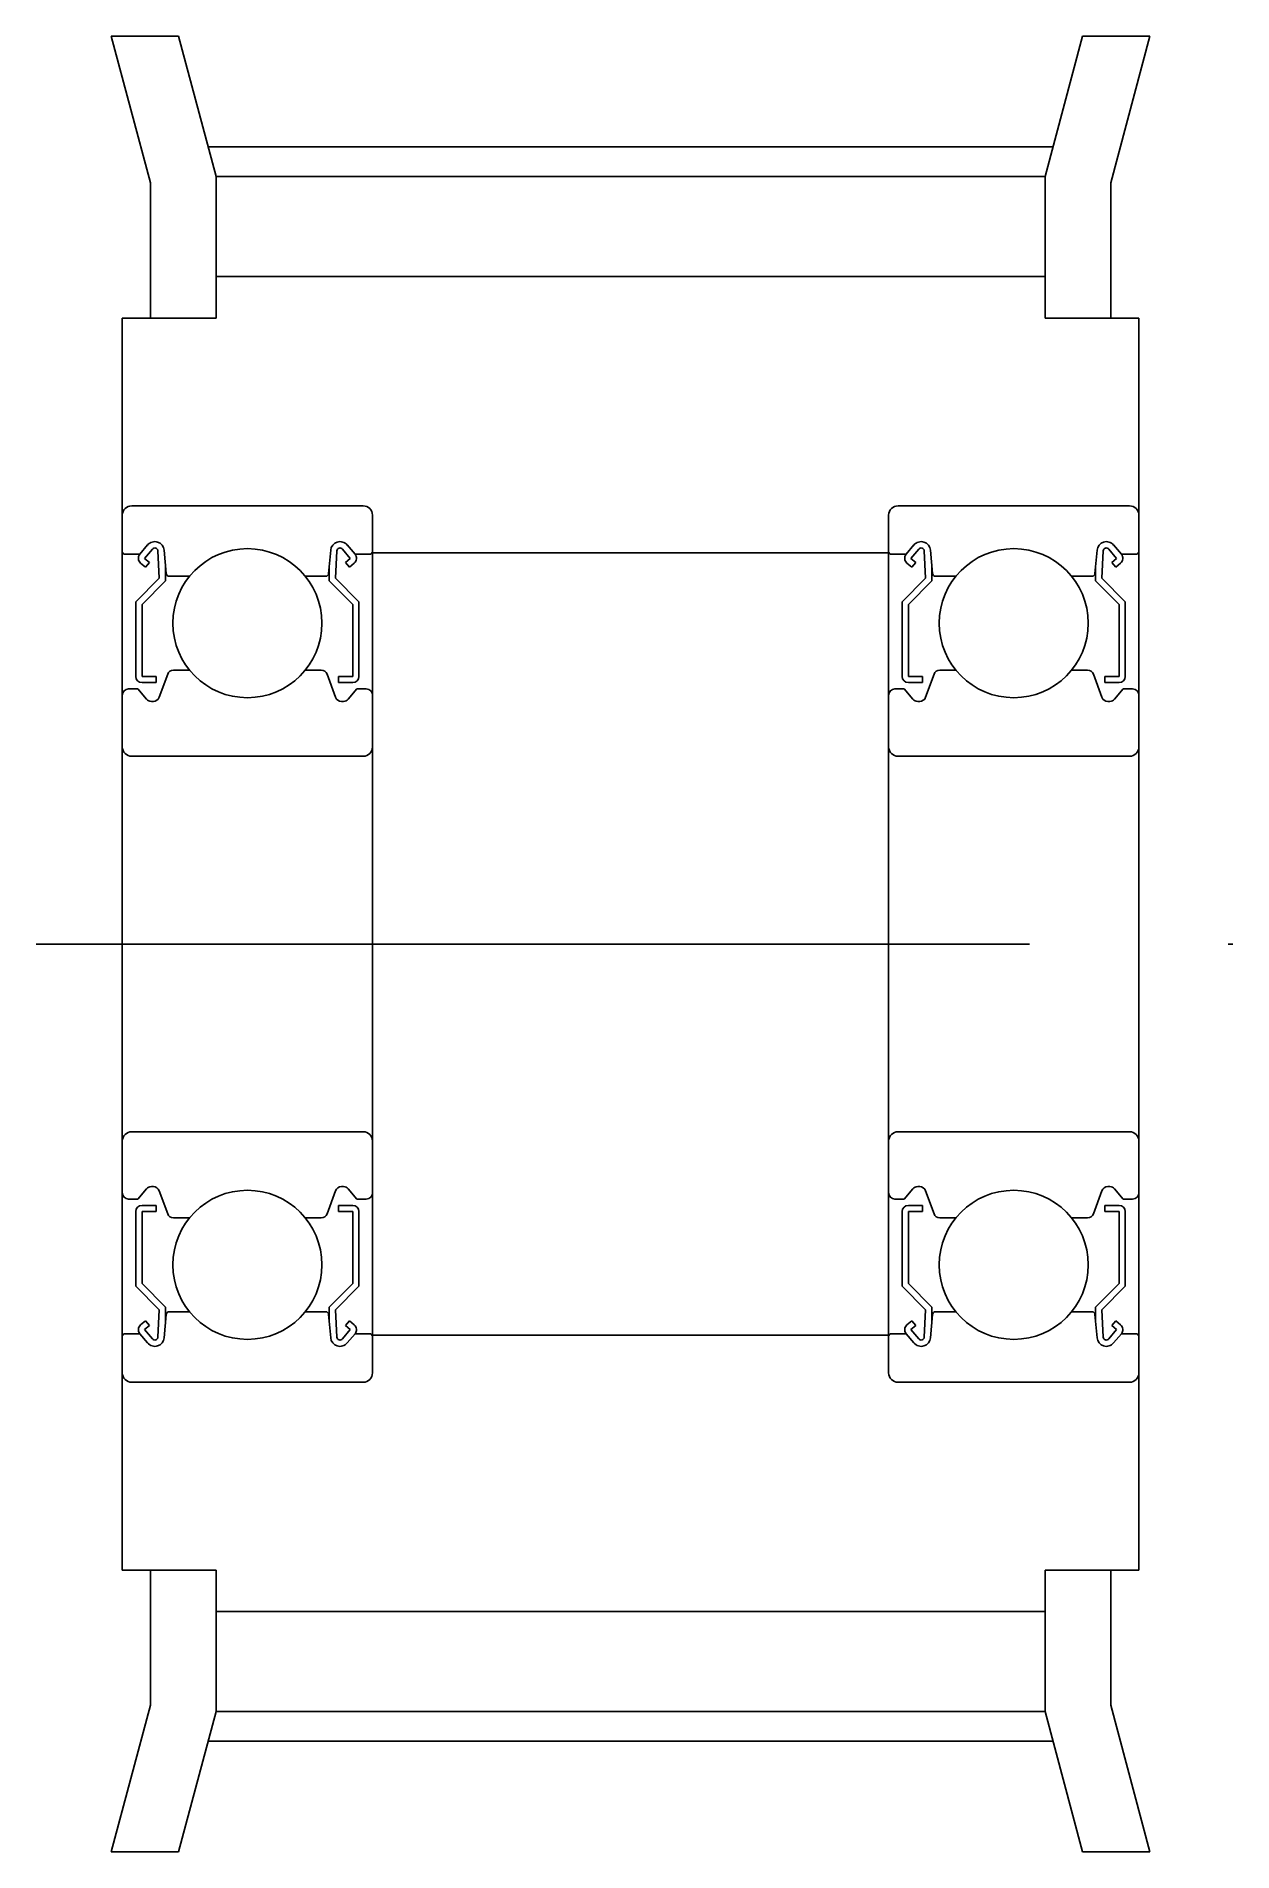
# Model space of a CAD drawing. Extents: x 52 to 256, y -18 to 93.
# Drawn here: x 217.7 to 256, y 34.9 to 92.9 of the extents above; entities outside this region: 2.
import ezdxf

# ---------------------------------------------------------------- set-up
doc = ezdxf.new("R2010")
doc.units = 0
doc.linetypes.add('CENTER', pattern=[50.8, 31.75, -6.35, 6.35, -6.35])
doc.layers.get('0').update_dxf_attribs({"linetype": 'CONTINUOUS'})
doc.layers.add('CENTER', color=1, linetype='CONTINUOUS')
doc.styles.get("Standard").update_dxf_attribs({"font": 'txt.shx', "bigfont": 'bigfont.shx'})

# ---------------------------------------------------------------- blocks, each defined once
blk = doc.blocks.new('*U2')
at = {"color": 7, "linetype": 'CONTINUOUS'}
blk.add_text('AHTFW16-AT10250 - 12', height=3, dxfattribs=at).set_placement((51.849, -2.483))
blk = doc.blocks.new('*U3')
at = {"color": 7, "linetype": 'CONTINUOUS'}
blk.add_text('AHTFW16-AT10250', height=3, dxfattribs=at).set_placement((51.834, -17.819))

msp = doc.modelspace()

# ---------------------------------------------------------------- linework, layer by layer
at = {"color": 7, "linetype": 'CONTINUOUS'}
for p, q in [((221.366, 88.196), (220.111, 92.881)), ((222.267, 92.881), (220.111, 92.881)), ((223.466, 88.406), (222.267, 92.881)), ((249.966, 88.406), (251.166, 92.881)), ((251.166, 92.881), (253.322, 92.881)), ((252.066, 88.196), (253.322, 92.881)), ((221.366, 83.881), (221.366, 88.196)), ((223.466, 88.406), (249.966, 88.406)), ((223.466, 83.881), (223.466, 88.406)), ((249.966, 83.881), (249.966, 88.406)), ((252.066, 83.881), (252.066, 88.196)), ((223.466, 85.206), (249.966, 85.206)), ((220.466, 83.881), (220.466, 43.881)), ((220.466, 83.881), (223.466, 83.881)), ((252.966, 83.881), (249.966, 83.881)), ((252.966, 83.881), (252.966, 43.881)), ((228.166, 77.881), (220.766, 77.881)), ((245.266, 77.881), (252.666, 77.881)), ((228.466, 77.581), (228.466, 50.181)), ((244.966, 77.581), (244.966, 50.181)), ((221.026, 76.331), (221.276, 76.629)), ((227.906, 76.331), (227.657, 76.629)), ((245.526, 76.331), (245.776, 76.629)), ((252.406, 76.331), (252.157, 76.629)), ((220.566, 76.331), (221.026, 76.331)), ((221.204, 75.921), (221.051, 76.049)), ((221.179, 76.202), (221.43, 76.501)), ((221.332, 76.074), (221.179, 76.202)), ((221.204, 75.921), (221.332, 76.074)), ((221.606, 76.441), (221.649, 75.564)), ((221.805, 76.462), (221.869, 75.723)), ((227.128, 76.462), (227.063, 75.723)), ((227.327, 76.441), (227.283, 75.564)), ((227.753, 76.202), (227.503, 76.501)), ((227.6, 76.074), (227.753, 76.202)), ((227.728, 75.921), (227.6, 76.074)), ((227.728, 75.921), (227.882, 76.049)), ((228.366, 76.331), (227.906, 76.331)), ((228.466, 76.381), (244.966, 76.381)), ((245.066, 76.331), (245.526, 76.331)), ((245.704, 75.921), (245.551, 76.049)), ((245.679, 76.202), (245.93, 76.501)), ((245.832, 76.074), (245.679, 76.202)), ((245.704, 75.921), (245.832, 76.074)), ((246.106, 76.441), (246.149, 75.564)), ((246.305, 76.462), (246.369, 75.723)), ((251.628, 76.462), (251.563, 75.723)), ((251.827, 76.441), (251.783, 75.564)), ((252.253, 76.202), (252.003, 76.501)), ((252.1, 76.074), (252.253, 76.202)), ((252.228, 75.921), (252.1, 76.074)), ((252.228, 75.921), (252.382, 76.049)), ((252.866, 76.331), (252.406, 76.331)), ((221.649, 75.564), (220.899, 74.814)), ((221.849, 75.481), (221.099, 74.731)), ((221.849, 75.951), (221.849, 75.481)), ((221.969, 75.631), (222.617, 75.631)), ((226.964, 75.631), (226.316, 75.631)), ((227.083, 75.951), (227.083, 75.481)), ((227.083, 75.481), (227.833, 74.731)), ((227.283, 75.564), (228.033, 74.814)), ((246.149, 75.564), (245.399, 74.814)), ((246.349, 75.481), (245.599, 74.731)), ((246.349, 75.951), (246.349, 75.481)), ((246.469, 75.631), (247.117, 75.631)), ((251.464, 75.631), (250.816, 75.631)), ((251.583, 75.951), (251.583, 75.481)), ((251.583, 75.481), (252.333, 74.731)), ((251.783, 75.564), (252.533, 74.814)), ((220.899, 74.814), (220.899, 72.431)), ((221.099, 74.731), (221.099, 72.431)), ((227.833, 74.731), (227.833, 72.431)), ((228.033, 74.814), (228.033, 72.431)), ((245.399, 74.814), (245.399, 72.431)), ((245.599, 74.731), (245.599, 72.431)), ((252.333, 74.731), (252.333, 72.431)), ((252.533, 74.814), (252.533, 72.431)), ((222.105, 72.631), (222.617, 72.631)), ((226.828, 72.631), (226.316, 72.631)), ((246.605, 72.631), (247.117, 72.631)), ((251.328, 72.631), (250.816, 72.631)), ((220.666, 72.031), (220.966, 72.031)), ((220.966, 72.031), (221.242, 71.703)), ((221.549, 72.431), (221.099, 72.431)), ((221.099, 72.231), (221.549, 72.231)), ((221.549, 72.231), (221.549, 72.431)), ((221.648, 71.763), (221.917, 72.5)), ((227.285, 71.763), (227.016, 72.5)), ((227.383, 72.231), (227.383, 72.431)), ((227.383, 72.431), (227.833, 72.431)), ((227.833, 72.231), (227.383, 72.231)), ((227.966, 72.031), (227.691, 71.703)), ((228.266, 72.031), (227.966, 72.031)), ((245.166, 72.031), (245.466, 72.031)), ((245.466, 72.031), (245.742, 71.703)), ((246.049, 72.431), (245.599, 72.431)), ((245.599, 72.231), (246.049, 72.231)), ((246.049, 72.231), (246.049, 72.431)), ((246.148, 71.763), (246.417, 72.5)), ((251.785, 71.763), (251.516, 72.5)), ((251.883, 72.431), (252.333, 72.431)), ((251.883, 72.231), (251.883, 72.431)), ((252.333, 72.231), (251.883, 72.231)), ((252.466, 72.031), (252.191, 71.703)), ((252.766, 72.031), (252.466, 72.031)), ((221.395, 71.631), (221.46, 71.631)), ((227.538, 71.631), (227.473, 71.631)), ((245.895, 71.631), (245.96, 71.631)), ((252.038, 71.631), (251.973, 71.631)), ((228.166, 69.881), (220.766, 69.881)), ((245.266, 69.881), (252.666, 69.881)), ((228.166, 57.881), (220.766, 57.881)), ((245.266, 57.881), (252.666, 57.881)), ((220.666, 55.731), (220.966, 55.731)), ((220.966, 55.731), (221.242, 56.06)), ((221.395, 56.131), (221.46, 56.131)), ((221.648, 56), (221.917, 55.263)), ((227.285, 56), (227.016, 55.263)), ((227.538, 56.131), (227.473, 56.131)), ((227.966, 55.731), (227.691, 56.06)), ((228.266, 55.731), (227.966, 55.731)), ((245.166, 55.731), (245.466, 55.731)), ((245.466, 55.731), (245.742, 56.06)), ((245.895, 56.131), (245.96, 56.131)), ((246.148, 56), (246.417, 55.263)), ((251.785, 56), (251.516, 55.263)), ((252.038, 56.131), (251.973, 56.131)), ((252.466, 55.731), (252.191, 56.06)), ((252.766, 55.731), (252.466, 55.731)), ((220.899, 52.948), (220.899, 55.331)), ((221.099, 55.531), (221.549, 55.531)), ((221.099, 53.031), (221.099, 55.331)), ((221.549, 55.331), (221.099, 55.331)), ((221.549, 55.531), (221.549, 55.331)), ((222.105, 55.131), (222.617, 55.131)), ((226.828, 55.131), (226.316, 55.131)), ((227.383, 55.531), (227.383, 55.331)), ((227.833, 55.531), (227.383, 55.531)), ((227.383, 55.331), (227.833, 55.331)), ((227.833, 53.031), (227.833, 55.331)), ((228.033, 52.948), (228.033, 55.331)), ((245.399, 52.948), (245.399, 55.331)), ((245.599, 55.531), (246.049, 55.531)), ((246.049, 55.331), (245.599, 55.331)), ((245.599, 53.031), (245.599, 55.331)), ((246.049, 55.531), (246.049, 55.331)), ((246.605, 55.131), (247.117, 55.131)), ((251.328, 55.131), (250.816, 55.131)), ((251.883, 55.531), (251.883, 55.331)), ((252.333, 55.531), (251.883, 55.531)), ((251.883, 55.331), (252.333, 55.331)), ((252.333, 53.031), (252.333, 55.331)), ((252.533, 52.948), (252.533, 55.331)), ((221.649, 52.198), (220.899, 52.948)), ((221.849, 52.281), (221.099, 53.031)), ((227.083, 52.281), (227.833, 53.031)), ((227.283, 52.198), (228.033, 52.948)), ((246.149, 52.198), (245.399, 52.948)), ((246.349, 52.281), (245.599, 53.031)), ((251.583, 52.281), (252.333, 53.031)), ((251.783, 52.198), (252.533, 52.948)), ((221.849, 51.811), (221.849, 52.281)), ((227.083, 51.811), (227.083, 52.281)), ((246.349, 51.811), (246.349, 52.281)), ((251.583, 51.811), (251.583, 52.281)), ((221.204, 51.841), (221.051, 51.713)), ((221.332, 51.688), (221.179, 51.56)), ((221.204, 51.841), (221.332, 51.688)), ((221.606, 51.321), (221.649, 52.198)), ((221.805, 51.3), (221.869, 52.04)), ((221.969, 52.131), (222.617, 52.131)), ((226.964, 52.131), (226.316, 52.131)), ((227.128, 51.3), (227.063, 52.04)), ((227.327, 51.321), (227.283, 52.198)), ((227.728, 51.841), (227.6, 51.688)), ((227.6, 51.688), (227.753, 51.56)), ((227.728, 51.841), (227.882, 51.713)), ((245.704, 51.841), (245.551, 51.713)), ((245.832, 51.688), (245.679, 51.56)), ((245.704, 51.841), (245.832, 51.688)), ((246.106, 51.321), (246.149, 52.198)), ((246.305, 51.3), (246.369, 52.04)), ((246.469, 52.131), (247.117, 52.131)), ((251.464, 52.131), (250.816, 52.131)), ((251.628, 51.3), (251.563, 52.04)), ((251.827, 51.321), (251.783, 52.198)), ((252.228, 51.841), (252.1, 51.688)), ((252.1, 51.688), (252.253, 51.56)), ((252.228, 51.841), (252.382, 51.713)), ((220.566, 51.431), (221.026, 51.431)), ((221.026, 51.431), (221.276, 51.134)), ((221.179, 51.56), (221.43, 51.262)), ((227.753, 51.56), (227.503, 51.262)), ((227.906, 51.431), (227.657, 51.134)), ((228.366, 51.431), (227.906, 51.431)), ((228.466, 51.381), (244.966, 51.381)), ((245.066, 51.431), (245.526, 51.431)), ((245.526, 51.431), (245.776, 51.134)), ((245.679, 51.56), (245.93, 51.262)), ((252.253, 51.56), (252.003, 51.262)), ((252.406, 51.431), (252.157, 51.134)), ((252.866, 51.431), (252.406, 51.431)), ((228.166, 49.881), (220.766, 49.881)), ((245.266, 49.881), (252.666, 49.881)), ((220.466, 43.881), (223.466, 43.881)), ((221.366, 43.881), (221.366, 39.567)), ((223.466, 43.881), (223.466, 39.356)), ((249.966, 43.881), (249.966, 39.356)), ((252.966, 43.881), (249.966, 43.881)), ((252.066, 43.881), (252.066, 39.567)), ((223.466, 42.556), (249.966, 42.556)), ((221.366, 39.567), (220.111, 34.881)), ((252.066, 39.567), (253.322, 34.881)), ((223.466, 39.356), (222.267, 34.881)), ((223.466, 39.356), (249.966, 39.356)), ((249.966, 39.356), (251.166, 34.881)), ((222.267, 34.881), (220.111, 34.881)), ((251.166, 34.881), (253.322, 34.881))]:
    msp.add_line(p, q, dxfattribs=at)
for centre in [(224.466, 74.131), (248.966, 74.131), (224.466, 53.631), (248.966, 53.631)]:
    msp.add_circle(centre, 2.381, dxfattribs=at)
for centre, radius, start, end in [((220.766, 77.581), 0.3, 90, 180), ((228.166, 77.581), 0.3, 360, 90), ((245.266, 77.581), 0.3, 90, 180), ((252.666, 77.581), 0.3, 0, 90), ((221.506, 76.436), 0.3, 4.99676, 140.00197), ((227.427, 76.436), 0.3, 39.99803, 175.00324), ((246.006, 76.436), 0.3, 4.99676, 140.00197), ((251.927, 76.436), 0.3, 39.99803, 175.00324), ((220.566, 76.431), 0.1, 180, 270), ((221.18, 76.203), 0.2, 140.00197, 230.08631), ((221.506, 76.436), 0.1, 2.81979, 140.00215), ((227.427, 76.436), 0.1, 39.99785, 177.18021), ((227.753, 76.203), 0.2, 309.91369, 39.99803), ((228.366, 76.431), 0.1, 270, 360), ((245.066, 76.431), 0.1, 180, 270), ((245.68, 76.203), 0.2, 140.00197, 230.08631), ((246.006, 76.436), 0.1, 2.81979, 140.00215), ((251.927, 76.436), 0.1, 39.99785, 177.18021), ((252.253, 76.203), 0.2, 309.91369, 39.99803), ((252.866, 76.431), 0.1, 270, 0), ((221.969, 75.731), 0.1, 184.99676, 269.99912), ((226.964, 75.731), 0.1, 270.00088, 355.00324), ((246.469, 75.731), 0.1, 184.99676, 269.99912), ((251.464, 75.731), 0.1, 270.00088, 355.00324), ((222.105, 72.431), 0.2, 90, 159.99165), ((226.828, 72.431), 0.2, 20.00835, 90), ((246.605, 72.431), 0.2, 90, 159.99165), ((251.328, 72.431), 0.2, 20.00835, 90), ((220.666, 71.831), 0.2, 90, 180), ((221.099, 72.431), 0.2, 180, 270), ((227.833, 72.431), 0.2, 270, 360), ((228.266, 71.831), 0.2, 360, 90), ((245.166, 71.831), 0.2, 90, 180), ((245.599, 72.431), 0.2, 180, 270), ((252.333, 72.431), 0.2, 270, 0), ((252.766, 71.831), 0.2, 0, 90), ((221.395, 71.831), 0.2, 219.9952, 270), ((221.46, 71.831), 0.2, 270, 339.99165), ((227.473, 71.831), 0.2, 200.00835, 270), ((227.538, 71.831), 0.2, 270, 320.0048), ((245.895, 71.831), 0.2, 219.9952, 270), ((245.96, 71.831), 0.2, 270, 339.99165), ((251.973, 71.831), 0.2, 200.00835, 270), ((252.038, 71.831), 0.2, 270, 320.0048), ((220.766, 70.181), 0.3, 180, 270), ((228.166, 70.181), 0.3, 270, 360), ((245.266, 70.181), 0.3, 180, 270), ((252.666, 70.181), 0.3, 270, 0), ((220.766, 57.581), 0.3, 90, 180), ((228.166, 57.581), 0.3, 0, 90), ((245.266, 57.581), 0.3, 90, 180), ((252.666, 57.581), 0.3, 0, 90), ((220.666, 55.931), 0.2, 180, 270), ((221.395, 55.931), 0.2, 90, 140.0048), ((221.46, 55.931), 0.2, 20.00835, 90), ((227.473, 55.931), 0.2, 90, 159.99165), ((227.538, 55.931), 0.2, 39.9952, 90), ((228.266, 55.931), 0.2, 270, 0), ((245.166, 55.931), 0.2, 180, 270), ((245.895, 55.931), 0.2, 90, 140.0048), ((245.96, 55.931), 0.2, 20.00835, 90), ((251.973, 55.931), 0.2, 90, 159.99165), ((252.038, 55.931), 0.2, 39.9952, 90), ((252.766, 55.931), 0.2, 270, 0), ((221.099, 55.331), 0.2, 90, 180), ((222.105, 55.331), 0.2, 200.00835, 270), ((226.828, 55.331), 0.2, 270, 339.99165), ((227.833, 55.331), 0.2, 0, 90), ((245.599, 55.331), 0.2, 90, 180), ((246.605, 55.331), 0.2, 200.00835, 270), ((251.328, 55.331), 0.2, 270, 339.99165), ((252.333, 55.331), 0.2, 0, 90), ((221.18, 51.56), 0.2, 129.91369, 219.99803), ((221.969, 52.031), 0.1, 90.00088, 175.00324), ((226.964, 52.031), 0.1, 4.99676, 89.99912), ((227.753, 51.56), 0.2, 320.00197, 50.08631), ((245.68, 51.56), 0.2, 129.91369, 219.99803), ((246.469, 52.031), 0.1, 90.00088, 175.00324), ((251.464, 52.031), 0.1, 4.99676, 89.99912), ((252.253, 51.56), 0.2, 320.00197, 50.08631), ((220.566, 51.331), 0.1, 90, 180), ((221.506, 51.327), 0.3, 219.99803, 355.00324), ((221.506, 51.326), 0.1, 219.99785, 357.18021), ((227.427, 51.327), 0.3, 184.99676, 320.00197), ((227.427, 51.326), 0.1, 182.81979, 320.00215), ((228.366, 51.331), 0.1, 0, 90), ((245.066, 51.331), 0.1, 90, 180), ((246.006, 51.327), 0.3, 219.99803, 355.00324), ((246.006, 51.326), 0.1, 219.99785, 357.18021), ((251.927, 51.327), 0.3, 184.99676, 320.00197), ((251.927, 51.326), 0.1, 182.81979, 320.00215), ((252.866, 51.331), 0.1, 0, 90), ((220.766, 50.181), 0.3, 180, 270), ((228.166, 50.181), 0.3, 270, 0), ((245.266, 50.181), 0.3, 180, 270), ((252.666, 50.181), 0.3, 270, 0)]:
    msp.add_arc(centre, radius, start, end, dxfattribs=at)
at = {"layer": 'CENTER', "color": 1, "linetype": 'CENTER'}
for p, q in [((223.215, 89.346), (250.218, 89.346)), ((217.716, 63.881), (255.966, 63.881)), ((223.215, 38.416), (250.218, 38.416))]:
    msp.add_line(p, q, dxfattribs=at)

# ---------------------------------------------------------------- block references
at = {"color": 7, "linetype": 'CONTINUOUS'}
for name in ['*U2', '*U3']:
    msp.add_blockref(name, (0, 0), dxfattribs=at)

doc.saveas('drawing.dxf')
